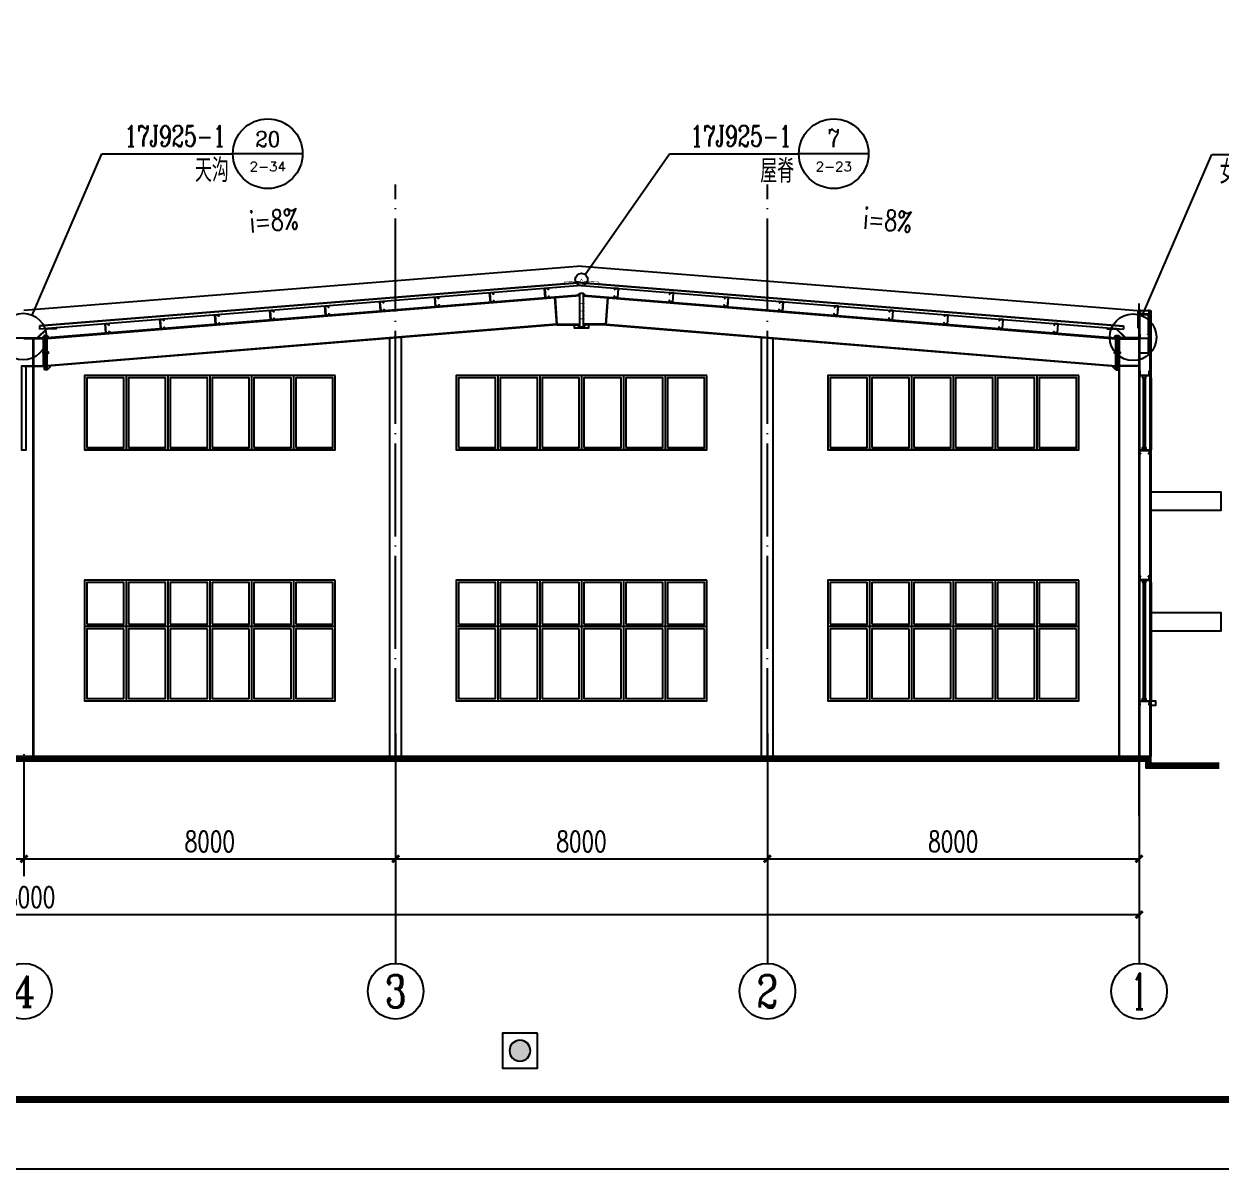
# Model space of a CAD drawing. Header units: millimetres. Extents: x 4455189 to 4808172, y 18512388 to 19204582.
# Drawn here: x 4739008 to 4764772, y 18556210 to 18580855 of the extents above; entities that cross this region are included whole.
import ezdxf
from ezdxf.enums import TextEntityAlignment as Align

# ---------------------------------------------------------------- set-up
doc = ezdxf.new("R2010")
doc.units = ezdxf.units.MM
doc.header["$LTSCALE"] = 1000
doc.header["$MEASUREMENT"] = 0
doc.linetypes.add('DOTE', pattern=[2.42, 2, -0.2, 0.02, -0.2])
doc.layers.get('Defpoints').update_dxf_attribs({"color": 1})
for name, color, linetype in [('0 - 立面线', 7, 'Continuous'), ('AXIS_TEXT', 7, 'Continuous'), ('AXIS_外部', 171, 'Continuous'), ('COLUMN', 2, 'Continuous'), ('DIM_IDEN', 171, 'Continuous'), ('DOTE', 250, 'DOTE'), ('PUB_DIM', 161, 'Continuous'), ('PUB_TEXT', 7, 'Continuous'), ('PUB_WALL', 9, 'Continuous'), ('TK', 4, 'Continuous'), ('WALL', 9, 'Continuous'), ('WINDOW', 140, 'Continuous'), ('YS', 130, 'Continuous'), ('梁柱', 3, 'Continuous'), ('窗', 132, 'Continuous'), ('立面线条', 7, 'Continuous'), ('门', 6, 'Continuous')]:
    doc.layers.add(name, color=color, linetype=linetype)
doc.styles.add('_TCH_AXIS', font='COMPLEX', dxfattribs={"bigfont": 'GBCBIG'})
doc.styles.add('_TCH_DIM', font='SIMPLEX', dxfattribs={"bigfont": 'GBCBIG'})
doc.styles.add('_TCH_DIM_T3', font='SIMPLEX', dxfattribs={"width": 0.705882, "bigfont": 'GBCBIG'})
doc.styles.add('_TCH_LABEL', font='COMPLEX', dxfattribs={"bigfont": 'GBCBIG'})
doc.styles.add('COMPLEX', font='COMPLEX')
doc.dimstyles.new('_TCH_ARCH&&150', dxfattribs={"dimtxt": 446.25, "dimasz": 150, "dimexe": 375, "dimexo": 450, "dimgap": 150, "dimtad": 1, "dimdec": 0, "dimzin": 0, "dimdsep": 46, "dimtxsty": '_TCH_DIM_T3', "dimblk": 'ARCHTICK', "dimcen": 0.09, "dimclrt": 7, "dimazin": 2, "dimtfac": 1, "dimtdec": 0, "dimtix": 1, "dimtmove": 2, "dimatfit": 3, "dimfxl": 0, "dimtolj": 1, "dimtzin": 0, "dimarcsym": 0})

# ---------------------------------------------------------------- blocks, each defined once
blk = doc.blocks.new('A$C6E6B7AEC')
at = {"layer": 'YS'}
for p, q in [((0, 0), (0, 75)), ((0, 75), (20, 75)), ((2, 2), (2, 72)), ((2, 72), (20, 72)), ((198, 2), (2, 2)), ((20, 72), (20, 75)), ((180, 75), (200, 75)), ((180, 72), (180, 75)), ((180, 72), (198, 72)), ((198, 72), (198, 2)), ((200, 75), (200, 0)), ((200, 0), (0, 0))]:
    blk.add_line(p, q, dxfattribs=at)
blk = doc.blocks.new('A$C25862AEB')
at = {"layer": 'YS'}
for p, q in [((200, 75), (0, 75)), ((0, 75), (0, 0)), ((0, 0), (20, 0)), ((198, 72), (2, 72)), ((2, 72), (2, 2)), ((2, 2), (20, 2)), ((205, 81), (5, 81)), ((5, 81), (5, 75)), ((205, 75), (5, 75)), ((20, 2), (20, 0)), ((180, 2), (198, 2)), ((180, 2), (180, 0)), ((180, 0), (200, 0)), ((198, 2), (198, 72)), ((200, 0), (200, 75))]:
    blk.add_line(p, q, dxfattribs=at)
blk = doc.blocks.new('A$C6EE6551E')
at = {"layer": 'COLUMN'}
blk.add_hatch(color=256, dxfattribs=at).paths.add_polyline_path([(5, 195), (75, 200), (77, 175), (82, 175), (80, 205), (0, 200), (13, 0), (93, 5), (91, 35), (86, 35), (88, 10), (18, 5)])
blk.add_lwpolyline([(93, 5), (13, 0), (0, 200), (80, 205), (82, 175), (77, 175), (75, 200), (5, 195), (18, 5), (88, 10), (86, 35), (91, 35)], close=True, dxfattribs=at)
blk = doc.blocks.new('A$C474D48D3')
h = blk.add_hatch(color=1)
edge = h.paths.add_edge_path()
edge.add_arc((-125, -125), 75, 0, 360)
blk.add_lwpolyline([(-250, 0), (0, 0), (0, -250), (-250, -250)], close=True)
blk.add_circle((-125, -125), 75)
blk = doc.blocks.new('GeYuanFrame_60655677', base_point=(18.76, 4.34))
at = {"layer": 'TK'}
blk.add_lwpolyline([(18.76, 424.34), (612.76, 424.34), (612.76, 4.34), (18.76, 4.34), (18.76, 424.34)], dxfattribs=at)
at = {"layer": 'TK', "const_width": 1}
blk.add_lwpolyline([(602.76, 414.34), (43.76, 414.34), (43.76, 14.34), (602.76, 14.34)], close=True, dxfattribs=at)
blk = doc.blocks.new('_ArchTick')
at = {"color": 0, "linetype": 'ByBlock', "const_width": 0.4}
blk.add_lwpolyline([(-0.5, -0.5), (0.5, 0.5)], dxfattribs=at)
blk = doc.blocks.new('*D101')
at = {"layer": 'AXIS_外部', "color": 0, "lineweight": -2}
for p, q in [((4755008, 18565137), (4755008, 18562512)), ((4763008, 18565137), (4763008, 18562512)), ((4755008, 18562887), (4763008, 18562887))]:
    blk.add_line(p, q, dxfattribs=at)
at = {"layer": 'Defpoints', "color": 0}
for p in [(4755008, 18565587), (4763008, 18565587), (4763008, 18562887)]:
    blk.add_point(p, dxfattribs=at)
at = {"layer": 'AXIS_外部', "color": 0, "lineweight": -2, "xscale": 150, "yscale": 150, "zscale": 150, "rotation": 180}
blk.add_blockref('_ArchTick', (4755008, 18562887), dxfattribs=at)
at = {"layer": 'AXIS_外部', "color": 0, "lineweight": -2, "xscale": 150, "yscale": 150, "zscale": 150}
blk.add_blockref('_ArchTick', (4763008, 18562887), dxfattribs=at)
at = {"layer": 'AXIS_外部', "color": 7, "insert": (4759008, 18563260), "char_height": 446.2, "attachment_point": 5, "style": '_TCH_DIM_T3'}
blk.add_mtext('\\A1;8000', dxfattribs=at)
blk = doc.blocks.new('*D102')
at = {"layer": 'AXIS_外部', "color": 0, "lineweight": -2}
for p, q in [((4747008, 18565137), (4747008, 18562512)), ((4755008, 18565137), (4755008, 18562512)), ((4747008, 18562887), (4755008, 18562887))]:
    blk.add_line(p, q, dxfattribs=at)
at = {"layer": 'Defpoints', "color": 0}
for p in [(4747008, 18565587), (4755008, 18565587), (4755008, 18562887)]:
    blk.add_point(p, dxfattribs=at)
at = {"layer": 'AXIS_外部', "color": 0, "lineweight": -2, "xscale": 150, "yscale": 150, "zscale": 150, "rotation": 180}
blk.add_blockref('_ArchTick', (4747008, 18562887), dxfattribs=at)
at = {"layer": 'AXIS_外部', "color": 0, "lineweight": -2, "xscale": 150, "yscale": 150, "zscale": 150}
blk.add_blockref('_ArchTick', (4755008, 18562887), dxfattribs=at)
at = {"layer": 'AXIS_外部', "color": 7, "insert": (4751008, 18563260), "char_height": 446.2, "attachment_point": 5, "style": '_TCH_DIM_T3'}
blk.add_mtext('\\A1;8000', dxfattribs=at)
blk = doc.blocks.new('*D103')
at = {"layer": 'AXIS_外部', "color": 0, "lineweight": -2}
for p, q in [((4739008, 18565137), (4739008, 18562512)), ((4747008, 18565137), (4747008, 18562512)), ((4739008, 18562887), (4747008, 18562887))]:
    blk.add_line(p, q, dxfattribs=at)
at = {"layer": 'Defpoints', "color": 0}
for p in [(4739008, 18565587), (4747008, 18565587), (4747008, 18562887)]:
    blk.add_point(p, dxfattribs=at)
at = {"layer": 'AXIS_外部', "color": 0, "lineweight": -2, "xscale": 150, "yscale": 150, "zscale": 150, "rotation": 180}
blk.add_blockref('_ArchTick', (4739008, 18562887), dxfattribs=at)
at = {"layer": 'AXIS_外部', "color": 0, "lineweight": -2, "xscale": 150, "yscale": 150, "zscale": 150}
blk.add_blockref('_ArchTick', (4747008, 18562887), dxfattribs=at)
at = {"layer": 'AXIS_外部', "color": 7, "insert": (4743008, 18563260), "char_height": 446.2, "attachment_point": 5, "style": '_TCH_DIM_T3'}
blk.add_mtext('\\A1;8000', dxfattribs=at)
blk = doc.blocks.new('*D104')
at = {"layer": 'AXIS_外部', "color": 0, "lineweight": -2}
for p, q in [((4731008, 18565137), (4731008, 18562512)), ((4739008, 18565137), (4739008, 18562512)), ((4731008, 18562887), (4739008, 18562887))]:
    blk.add_line(p, q, dxfattribs=at)
at = {"layer": 'Defpoints', "color": 0}
for p in [(4731008, 18565587), (4739008, 18565587), (4739008, 18562887)]:
    blk.add_point(p, dxfattribs=at)
at = {"layer": 'AXIS_外部', "color": 0, "lineweight": -2, "xscale": 150, "yscale": 150, "zscale": 150, "rotation": 180}
blk.add_blockref('_ArchTick', (4731008, 18562887), dxfattribs=at)
at = {"layer": 'AXIS_外部', "color": 0, "lineweight": -2, "xscale": 150, "yscale": 150, "zscale": 150}
blk.add_blockref('_ArchTick', (4739008, 18562887), dxfattribs=at)
at = {"layer": 'AXIS_外部', "color": 7, "insert": (4735008, 18563260), "char_height": 446.2, "attachment_point": 5, "style": '_TCH_DIM_T3'}
blk.add_mtext('\\A1;8000', dxfattribs=at)
blk = doc.blocks.new('*D107')
at = {"layer": 'AXIS_外部', "color": 0, "lineweight": -2}
for p, q in [((4715008, 18565137), (4715008, 18561312)), ((4763008, 18565137), (4763008, 18561312)), ((4715008, 18561687), (4763008, 18561687))]:
    blk.add_line(p, q, dxfattribs=at)
at = {"layer": 'Defpoints', "color": 0}
for p in [(4715008, 18565587), (4763008, 18565587), (4763008, 18561687)]:
    blk.add_point(p, dxfattribs=at)
at = {"layer": 'AXIS_外部', "color": 0, "lineweight": -2, "xscale": 150, "yscale": 150, "zscale": 150, "rotation": 180}
blk.add_blockref('_ArchTick', (4715008, 18561687), dxfattribs=at)
at = {"layer": 'AXIS_外部', "color": 0, "lineweight": -2, "xscale": 150, "yscale": 150, "zscale": 150}
blk.add_blockref('_ArchTick', (4763008, 18561687), dxfattribs=at)
at = {"layer": 'AXIS_外部', "color": 7, "insert": (4739008, 18562060), "char_height": 446.2, "attachment_point": 5, "style": '_TCH_DIM_T3'}
blk.add_mtext('\\A1;48000', dxfattribs=at)
blk = doc.blocks.new('_AXISO')
blk.add_circle((0, 0), 0.5)
at = {"layer": 'AXIS_TEXT', "style": 'COMPLEX', "width": 1.041667}
blk.add_attdef('A', text='', height=0.56, dxfattribs=at).set_placement((-0.25, -0.28), (0.25, -0.28), align=Align.FIT)

msp = doc.modelspace()

# ---------------------------------------------------------------- hatches: boundary and pattern name
at = {"layer": '立面线条'}
for points in [[(4762722.3, 18574101.2), (4762523.7, 18574296.8), (4762318.2, 18574307.1), (4762318.2, 18574297.1), (4762519.4, 18574287), (4762718.2, 18574091.2), (4763017.1, 18574091.2), (4763017.1, 18574391.2), (4763007.1, 18574391.2), (4763007.1, 18574101.2)], [(4739698.1, 18574307.1), (4739698.6, 18574297.1), (4739497.9, 18574287.1), (4739298.1, 18574091.2), (4738717.2, 18574091.2), (4738519.4, 18574287), (4738318.2, 18574297.1), (4738318.2, 18574307.1), (4738523.7, 18574296.8), (4738722.3, 18574101.2), (4739294, 18574101.2), (4739492.6, 18574296.8)]]:
    msp.add_hatch(color=256, dxfattribs=at).paths.add_polyline_path(points)

# ---------------------------------------------------------------- linework, layer by layer
for p, q in [((4751008.4, 18575644.6), (4739008, 18574684.6)), ((4751008.4, 18575644.6), (4762975.9, 18574687.2)), ((4763268.1, 18573234.5), (4763268.1, 18571686.8)), ((4763268.1, 18568835), (4763268.1, 18566287.2))]:
    msp.add_line(p, q)
for points, const_width in [([(4739433.1, 18574122.2), (4739523.1, 18574122.2)], 5), ([(4762583.1, 18574122.2), (4762493.1, 18574122.2)], 5), ([(4739433.1, 18574021.4), (4739523.1, 18574021.4)], 5), ([(4739433.1, 18573879.6), (4739523.1, 18573879.6)], 5), ([(4762583.1, 18574021.4), (4762493.1, 18574021.4)], 5), ([(4762583.1, 18573879.6), (4762493.1, 18573879.6)], 5), ([(4739433.1, 18573678.8), (4739523.1, 18573678.8)], 5), ([(4762583.1, 18573678.8), (4762493.1, 18573678.8)], 5), ([(4739433.1, 18573537), (4739523.1, 18573537)], 5), ([(4739433.1, 18573436.2), (4739523.1, 18573436.2)], 5), ([(4762583.1, 18573537), (4762493.1, 18573537)], 5), ([(4762583.1, 18573436.2), (4762493.1, 18573436.2)], 5), ([(4764731, 18564887.2), (4763208.1, 18564887.2), (4763208.1, 18565037.2), (4714808.1, 18565037.2), (4714808.1, 18564937.2), (4708027.1, 18564937.2)], 100)]:
    msp.add_lwpolyline(points, dxfattribs=dict(const_width=const_width))
for points in [[(4739448.1, 18573789.2), (4739418.1, 18573789.2), (4739418.1, 18573769.2), (4739448.1, 18573769.2)], [(4739508.1, 18573769.2), (4739538.1, 18573769.2), (4739538.1, 18573789.2), (4739508.1, 18573789.2)], [(4762508.1, 18573769.2), (4762478.1, 18573769.2), (4762478.1, 18573789.2), (4762508.1, 18573789.2)], [(4762568.1, 18573789.2), (4762598.1, 18573789.2), (4762598.1, 18573769.2), (4762568.1, 18573769.2)], [(4763260.6, 18566287.2), (4763360.6, 18566287.2), (4763360.6, 18566187.2), (4763260.6, 18566187.2)], [(4764731, 18564937.2), (4763258.1, 18564937.2), (4763258.1, 18565087.2), (4714758.1, 18565087.2), (4714758.1, 18564987.2), (4708027.1, 18564987.2)], [(4764731, 18564837.2), (4763158.1, 18564837.2), (4763158.1, 18564987.2), (4714858.1, 18564987.2), (4714858.1, 18564887.2), (4708027.1, 18564887.2)]]:
    msp.add_lwpolyline(points)
for points in [[(4763268.1, 18570387.2), (4763268.1, 18570787.2), (4764768.1, 18570787.2), (4764768.1, 18570387.2)], [(4763268.1, 18567787.2), (4763268.1, 18568187.2), (4764768.1, 18568187.2), (4764768.1, 18567787.2)]]:
    msp.add_lwpolyline(points, close=True)
at = {"layer": '0 - 立面线', "color": 250}
for p, q in [((4741208.1, 18573287.2), (4741208.1, 18571687.2)), ((4742108.1, 18573287.2), (4742108.1, 18571687.2)), ((4743008.1, 18573287.2), (4743008.1, 18571687.2)), ((4743908.1, 18573287.2), (4743908.1, 18571687.2)), ((4744808.1, 18573287.2), (4744808.1, 18571687.2)), ((4749208.1, 18573287.2), (4749208.1, 18571687.2)), ((4750108.1, 18573287.2), (4750108.1, 18571687.2)), ((4751008.1, 18573287.2), (4751008.1, 18571687.2)), ((4751908.1, 18573287.2), (4751908.1, 18571687.2)), ((4752808.1, 18573287.2), (4752808.1, 18571687.2)), ((4757208.1, 18573287.2), (4757208.1, 18571687.2)), ((4758108.1, 18573287.2), (4758108.1, 18571687.2)), ((4759008.1, 18573287.2), (4759008.1, 18571687.2)), ((4759908.1, 18573287.2), (4759908.1, 18571687.2)), ((4760808.1, 18573287.2), (4760808.1, 18571687.2)), ((4745708.1, 18571687.2), (4740308.1, 18571687.2)), ((4753708.1, 18571687.2), (4748308.1, 18571687.2)), ((4761708.1, 18571687.2), (4756308.1, 18571687.2)), ((4741208.1, 18568887.2), (4741208.1, 18566287.2)), ((4742108.1, 18568887.2), (4742108.1, 18566287.2)), ((4743008.1, 18568887.2), (4743008.1, 18566287.2)), ((4743908.1, 18568887.2), (4743908.1, 18566287.2)), ((4744808.1, 18568887.2), (4744808.1, 18566287.2)), ((4749208.1, 18568887.2), (4749208.1, 18566287.2)), ((4750108.1, 18568887.2), (4750108.1, 18566287.2)), ((4751008.1, 18568887.2), (4751008.1, 18566287.2)), ((4751908.1, 18568887.2), (4751908.1, 18566287.2)), ((4752808.1, 18568887.2), (4752808.1, 18566287.2)), ((4757208.1, 18568887.2), (4757208.1, 18566287.2)), ((4758108.1, 18568887.2), (4758108.1, 18566287.2)), ((4759008.1, 18568887.2), (4759008.1, 18566287.2)), ((4759908.1, 18568887.2), (4759908.1, 18566287.2)), ((4760808.1, 18568887.2), (4760808.1, 18566287.2)), ((4745708.1, 18567887.2), (4740308.1, 18567887.2)), ((4753708.1, 18567887.2), (4748308.1, 18567887.2)), ((4761708.1, 18567887.2), (4756308.1, 18567887.2))]:
    msp.add_line(p, q, dxfattribs=at)
for points in [[(4745708.1, 18573287.2), (4740308.1, 18573287.2), (4740308.1, 18571687.2), (4745708.1, 18571687.2)], [(4753708.1, 18573287.2), (4748308.1, 18573287.2), (4748308.1, 18571687.2), (4753708.1, 18571687.2)], [(4761708.1, 18573287.2), (4756308.1, 18573287.2), (4756308.1, 18571687.2), (4761708.1, 18571687.2)], [(4745708.1, 18568887.2), (4740308.1, 18568887.2), (4740308.1, 18566287.2), (4745708.1, 18566287.2)], [(4753708.1, 18568887.2), (4748308.1, 18568887.2), (4748308.1, 18566287.2), (4753708.1, 18566287.2)], [(4761708.1, 18568887.2), (4756308.1, 18568887.2), (4756308.1, 18566287.2), (4761708.1, 18566287.2)]]:
    msp.add_lwpolyline(points, close=True, dxfattribs=at)
at = {"layer": 'AXIS_外部'}
for p, q in [((4747008.1, 18565587.2), (4747008.1, 18560637.2)), ((4755008.1, 18565587.2), (4755008.1, 18560637.2)), ((4763008.1, 18565587.2), (4763008.1, 18560637.2))]:
    msp.add_line(p, q, dxfattribs=at)
msp.add_lwpolyline([(4739058.1, 18573487.2), (4738958.1, 18573487.2), (4738958.1, 18571687.2), (4739058.1, 18571687.2)], close=True, dxfattribs=at)
at = {"layer": 'COLUMN'}
for points in [[(4762722.3, 18574101.2), (4762523.7, 18574296.8), (4762318.2, 18574307.1), (4762318.2, 18574297.1), (4762519.4, 18574287), (4762718.2, 18574091.2), (4763017.1, 18574091.2), (4763017.1, 18574391.2), (4763017.1, 18574391.2), (4763007.1, 18574391.2), (4763007.1, 18574101.2)], [(4739698.1, 18574307.1), (4739698.6, 18574297.1), (4739497.9, 18574287.1), (4739298.1, 18574091.2), (4738717.2, 18574091.2), (4738519.4, 18574287), (4738318.2, 18574297.1), (4738318.2, 18574307.1), (4738523.7, 18574296.8), (4738722.3, 18574101.2), (4739294, 18574101.2), (4739492.6, 18574296.8), (4739698.1, 18574307.1)]]:
    msp.add_lwpolyline(points, close=True, dxfattribs=at)
msp.add_lwpolyline([(4763017.1, 18574101.2), (4762721.3, 18574101.2), (4762522.7, 18574296.8), (4762318.2, 18574307.1), (4762318.2, 18574297.1), (4762518.4, 18574287), (4762717.2, 18574091.2), (4763017.1, 18574091.2)], dxfattribs=at)
at = {"layer": 'DIM_IDEN'}
for p, q in [((4739187.8, 18574586.6), (4740684.3, 18578062.5)), ((4740684.3, 18578062.5), (4743505.7, 18578062.5)), ((4745005.7, 18578062.5), (4743505.7, 18578062.5)), ((4751085.4, 18575464.5), (4752901.6, 18578062.5)), ((4752901.6, 18578062.5), (4755686.7, 18578062.5)), ((4757186.7, 18578062.5), (4755686.7, 18578062.5)), ((4763075.6, 18574572.6), (4764572.1, 18578048.5)), ((4764572.1, 18578048.5), (4767393.5, 18578048.5))]:
    msp.add_line(p, q, dxfattribs=at)
for centre, radius in [((4744255.7, 18578062.5), 750), ((4756436.7, 18578062.5), 750), ((4751008.4, 18575354.3), 134.4), ((4738989.2, 18574125.2), 502.3), ((4762877, 18574111.2), 502.3)]:
    msp.add_circle(centre, radius, dxfattribs=at)
at = {"layer": 'DOTE'}
for p, q in [((4747008.1, 18564987.2), (4747008.1, 18577397)), ((4755008.1, 18564987.2), (4755008.1, 18577397)), ((4763008.1, 18563815.2), (4763008.1, 18574837.2)), ((4763008.1, 18564987.2), (4763008.1, 18574687.2)), ((4763018.1, 18574587.2), (4763018.1, 18565087.2))]:
    msp.add_line(p, q, dxfattribs=at)
at = {"layer": 'PUB_DIM'}
for points in [[(4745678.7, 18576347.8, 0, 0, 0), (4743635, 18576186.8, 120, 0, 0), (4743186.4, 18576151.5, 0, 0, 0)], [(4756336.7, 18576347.8, 0, 0, 0), (4758380.4, 18576186.8, 120, 0, 0), (4758829, 18576151.5, 0, 0, 0)]]:
    msp.add_lwpolyline(points, format="xyseb", dxfattribs=at)
at = {"layer": 'PUB_WALL', "color": 2}
for p, q in [((4747133.1, 18565087.2), (4747133.1, 18574109.3)), ((4754883.1, 18565087.2), (4754883.1, 18574109.3)), ((4746883.1, 18565087.2), (4746883.1, 18574088.9)), ((4755133.1, 18565087.2), (4755133.1, 18574088.9))]:
    msp.add_line(p, q, dxfattribs=at)
at = {"layer": 'WALL'}
msp.add_line((4763008.1, 18574687.2), (4763258.1, 18574687.2), dxfattribs=at)
at = {"layer": 'WALL', "color": 3}
for p, q in [((4763008.1, 18574687.2), (4763008.1, 18565087.2)), ((4763018.1, 18574687.2), (4763018.1, 18565087.2))]:
    msp.add_line(p, q, dxfattribs=at)
at = {"layer": 'WALL', "color": 7}
for p, q in [((4763238.1, 18574687.2), (4763238.1, 18565087.2)), ((4763258.1, 18574687.2), (4763258.1, 18565087.2))]:
    msp.add_line(p, q, dxfattribs=at)
at = {"layer": 'WINDOW', "color": 250}
for points in [[(4740358.1, 18571737.2), (4741158.1, 18571737.2), (4741158.1, 18573237.2), (4740358.1, 18573237.2)], [(4741258.1, 18571737.2), (4742058.1, 18571737.2), (4742058.1, 18573237.2), (4741258.1, 18573237.2)], [(4742158.1, 18571737.2), (4742958.1, 18571737.2), (4742958.1, 18573237.2), (4742158.1, 18573237.2)], [(4743058.1, 18571737.2), (4743858.1, 18571737.2), (4743858.1, 18573237.2), (4743058.1, 18573237.2)], [(4743958.1, 18571737.2), (4744758.1, 18571737.2), (4744758.1, 18573237.2), (4743958.1, 18573237.2)], [(4744858.1, 18571737.2), (4745658.1, 18571737.2), (4745658.1, 18573237.2), (4744858.1, 18573237.2)], [(4748358.1, 18571737.2), (4749158.1, 18571737.2), (4749158.1, 18573237.2), (4748358.1, 18573237.2)], [(4749258.1, 18571737.2), (4750058.1, 18571737.2), (4750058.1, 18573237.2), (4749258.1, 18573237.2)], [(4750158.1, 18571737.2), (4750958.1, 18571737.2), (4750958.1, 18573237.2), (4750158.1, 18573237.2)], [(4751058.1, 18571737.2), (4751858.1, 18571737.2), (4751858.1, 18573237.2), (4751058.1, 18573237.2)], [(4751958.1, 18571737.2), (4752758.1, 18571737.2), (4752758.1, 18573237.2), (4751958.1, 18573237.2)], [(4752858.1, 18571737.2), (4753658.1, 18571737.2), (4753658.1, 18573237.2), (4752858.1, 18573237.2)], [(4756358.1, 18571737.2), (4757158.1, 18571737.2), (4757158.1, 18573237.2), (4756358.1, 18573237.2)], [(4757258.1, 18571737.2), (4758058.1, 18571737.2), (4758058.1, 18573237.2), (4757258.1, 18573237.2)], [(4758158.1, 18571737.2), (4758958.1, 18571737.2), (4758958.1, 18573237.2), (4758158.1, 18573237.2)], [(4759058.1, 18571737.2), (4759858.1, 18571737.2), (4759858.1, 18573237.2), (4759058.1, 18573237.2)], [(4759958.1, 18571737.2), (4760758.1, 18571737.2), (4760758.1, 18573237.2), (4759958.1, 18573237.2)], [(4760858.1, 18571737.2), (4761658.1, 18571737.2), (4761658.1, 18573237.2), (4760858.1, 18573237.2)], [(4740358.1, 18567937.2), (4741158.1, 18567937.2), (4741158.1, 18568837.2), (4740358.1, 18568837.2)], [(4741258.1, 18567937.2), (4742058.1, 18567937.2), (4742058.1, 18568837.2), (4741258.1, 18568837.2)], [(4742158.1, 18567937.2), (4742958.1, 18567937.2), (4742958.1, 18568837.2), (4742158.1, 18568837.2)], [(4743058.1, 18567937.2), (4743858.1, 18567937.2), (4743858.1, 18568837.2), (4743058.1, 18568837.2)], [(4743958.1, 18567937.2), (4744758.1, 18567937.2), (4744758.1, 18568837.2), (4743958.1, 18568837.2)], [(4744858.1, 18567937.2), (4745658.1, 18567937.2), (4745658.1, 18568837.2), (4744858.1, 18568837.2)], [(4748358.1, 18567937.2), (4749158.1, 18567937.2), (4749158.1, 18568837.2), (4748358.1, 18568837.2)], [(4749258.1, 18567937.2), (4750058.1, 18567937.2), (4750058.1, 18568837.2), (4749258.1, 18568837.2)], [(4750158.1, 18567937.2), (4750958.1, 18567937.2), (4750958.1, 18568837.2), (4750158.1, 18568837.2)], [(4751058.1, 18567937.2), (4751858.1, 18567937.2), (4751858.1, 18568837.2), (4751058.1, 18568837.2)], [(4751958.1, 18567937.2), (4752758.1, 18567937.2), (4752758.1, 18568837.2), (4751958.1, 18568837.2)], [(4752858.1, 18567937.2), (4753658.1, 18567937.2), (4753658.1, 18568837.2), (4752858.1, 18568837.2)], [(4756358.1, 18567937.2), (4757158.1, 18567937.2), (4757158.1, 18568837.2), (4756358.1, 18568837.2)], [(4757258.1, 18567937.2), (4758058.1, 18567937.2), (4758058.1, 18568837.2), (4757258.1, 18568837.2)], [(4758158.1, 18567937.2), (4758958.1, 18567937.2), (4758958.1, 18568837.2), (4758158.1, 18568837.2)], [(4759058.1, 18567937.2), (4759858.1, 18567937.2), (4759858.1, 18568837.2), (4759058.1, 18568837.2)], [(4759958.1, 18567937.2), (4760758.1, 18567937.2), (4760758.1, 18568837.2), (4759958.1, 18568837.2)], [(4760858.1, 18567937.2), (4761658.1, 18567937.2), (4761658.1, 18568837.2), (4760858.1, 18568837.2)], [(4741158.1, 18567837.2), (4740358.1, 18567837.2), (4740358.1, 18566337.2), (4741158.1, 18566337.2)], [(4742058.1, 18567837.2), (4741258.1, 18567837.2), (4741258.1, 18566337.2), (4742058.1, 18566337.2)], [(4742958.1, 18567837.2), (4742158.1, 18567837.2), (4742158.1, 18566337.2), (4742958.1, 18566337.2)], [(4743858.1, 18567837.2), (4743058.1, 18567837.2), (4743058.1, 18566337.2), (4743858.1, 18566337.2)], [(4744758.1, 18567837.2), (4743958.1, 18567837.2), (4743958.1, 18566337.2), (4744758.1, 18566337.2)], [(4745658.1, 18567837.2), (4744858.1, 18567837.2), (4744858.1, 18566337.2), (4745658.1, 18566337.2)], [(4749158.1, 18567837.2), (4748358.1, 18567837.2), (4748358.1, 18566337.2), (4749158.1, 18566337.2)], [(4750058.1, 18567837.2), (4749258.1, 18567837.2), (4749258.1, 18566337.2), (4750058.1, 18566337.2)], [(4750958.1, 18567837.2), (4750158.1, 18567837.2), (4750158.1, 18566337.2), (4750958.1, 18566337.2)], [(4751858.1, 18567837.2), (4751058.1, 18567837.2), (4751058.1, 18566337.2), (4751858.1, 18566337.2)], [(4752758.1, 18567837.2), (4751958.1, 18567837.2), (4751958.1, 18566337.2), (4752758.1, 18566337.2)], [(4753658.1, 18567837.2), (4752858.1, 18567837.2), (4752858.1, 18566337.2), (4753658.1, 18566337.2)], [(4757158.1, 18567837.2), (4756358.1, 18567837.2), (4756358.1, 18566337.2), (4757158.1, 18566337.2)], [(4758058.1, 18567837.2), (4757258.1, 18567837.2), (4757258.1, 18566337.2), (4758058.1, 18566337.2)], [(4758958.1, 18567837.2), (4758158.1, 18567837.2), (4758158.1, 18566337.2), (4758958.1, 18566337.2)], [(4759858.1, 18567837.2), (4759058.1, 18567837.2), (4759058.1, 18566337.2), (4759858.1, 18566337.2)], [(4760758.1, 18567837.2), (4759958.1, 18567837.2), (4759958.1, 18566337.2), (4760758.1, 18566337.2)], [(4761658.1, 18567837.2), (4760858.1, 18567837.2), (4760858.1, 18566337.2), (4761658.1, 18566337.2)]]:
    msp.add_lwpolyline(points, close=True, dxfattribs=at)
at = {"layer": 'YS', "const_width": 8}
for points in [[(4763000.4, 18574606.5), (4762975.9, 18574626.7), (4762975.9, 18574687.2), (4763284.2, 18574687.2), (4763284.2, 18574626.7), (4763259.7, 18574606.5)], [(4763229.3, 18573386.1), (4763229.3, 18573280.1), (4763268.1, 18573280.1), (4763268.1, 18573234.5), (4763236.7, 18573250.6)], [(4763027.5, 18571747.4), (4763027.5, 18571686.8), (4763268.1, 18571686.8), (4763268.1, 18571604.5), (4763243.7, 18571578.1)], [(4763229.3, 18568986.6), (4763229.3, 18568880.6), (4763268.1, 18568880.6), (4763268.1, 18568835), (4763236.7, 18568851)], [(4763027.5, 18566347.8), (4763027.5, 18566287.2), (4763268.1, 18566287.2), (4763268.1, 18566205), (4763243.7, 18566178.5)]]:
    msp.add_lwpolyline(points, dxfattribs=at)
at = {"layer": '梁柱'}
for p, q in [((4751008.7, 18575292.9), (4739343.2, 18574359.7)), ((4751008.7, 18575282.9), (4739343.2, 18574349.7)), ((4751008.7, 18575222.8), (4739343.2, 18574289.6)), ((4751008.1, 18575292.9), (4762673.6, 18574359.7)), ((4751008.1, 18575282.9), (4762673.6, 18574349.7)), ((4751008.1, 18575222.8), (4762673.6, 18574289.6)), ((4750968.7, 18575021.3), (4739508.7, 18574097.5)), ((4750968.7, 18575001.2), (4739508.7, 18574077.5)), ((4750475.8, 18574382.4), (4750434.5, 18574969.3)), ((4750485.1, 18574392.4), (4750444.5, 18574969.9)), ((4750929.1, 18575017.8), (4750968.1, 18575056.9)), ((4751048.1, 18575056.9), (4750968.1, 18575056.9)), ((4750968.1, 18574341.1), (4750968.1, 18575056.9)), ((4751087.3, 18575017.7), (4751048.1, 18575056.9)), ((4751048.1, 18574341.1), (4751048.1, 18575056.9)), ((4751048.1, 18575021.3), (4762508.1, 18574097.5)), ((4751048.1, 18575001.2), (4762508.1, 18574077.5)), ((4751530.2, 18574392.4), (4751570.8, 18574970.3)), ((4751539.6, 18574382.4), (4751580.8, 18574969.9)), ((4739342.7, 18574359.7), (4739342.7, 18574289.6)), ((4750477.1, 18574392.4), (4739508.7, 18573496.6)), ((4750477.1, 18574382.4), (4739508.7, 18573486.6)), ((4750474.7, 18574382.4), (4750967.7, 18574382.4)), ((4750485.1, 18574392.4), (4750967.7, 18574392.4)), ((4751530.4, 18574392.4), (4751047.7, 18574392.4)), ((4751539.7, 18574382.4), (4751047.7, 18574382.4)), ((4751539.7, 18574392.4), (4762508.1, 18573496.6)), ((4751539.7, 18574382.4), (4762508.1, 18573486.6)), ((4762673.6, 18574359.7), (4762673.6, 18574289.6)), ((4763238.1, 18574606.2), (4763018.1, 18574606.2)), ((4763026.1, 18574168.2), (4763026.1, 18574606.2)), ((4763210.1, 18574596.2), (4763026.1, 18574596.2)), ((4763210.1, 18574168.2), (4763210.1, 18574606.2)), ((4763218.1, 18573767.2), (4763218.1, 18574606.2)), ((4739342.7, 18574345.4), (4739342.7, 18574299.6)), ((4739448.1, 18574147.2), (4739398.1, 18574097.2)), ((4739448.1, 18573411.2), (4739448.1, 18574147.2)), ((4739508.1, 18574147.2), (4739448.1, 18574147.2)), ((4739478.1, 18573411.2), (4739478.1, 18574147.2)), ((4739508.1, 18573411.2), (4739508.1, 18574147.2)), ((4739508.1, 18574147.2), (4739554.3, 18574101.1)), ((4762508.1, 18574147.2), (4762462, 18574101.1)), ((4762508.1, 18573411.2), (4762508.1, 18574147.2)), ((4762508.1, 18574147.2), (4762568.1, 18574147.2)), ((4762538.1, 18573411.2), (4762538.1, 18574147.2)), ((4762568.1, 18573411.2), (4762568.1, 18574147.2)), ((4762568.1, 18574147.2), (4762618.1, 18574097.2)), ((4762673.6, 18574345.4), (4762673.6, 18574299.6)), ((4739448.1, 18574087.2), (4739008.1, 18574087.2)), ((4739448.1, 18574077.2), (4739008.1, 18574077.2)), ((4739208.1, 18565087.2), (4739208.1, 18574077.2)), ((4739218.1, 18565087.2), (4739218.1, 18574077.2)), ((4739305.2, 18574097.2), (4739448.1, 18574097.2)), ((4739428.1, 18573487.2), (4739428.1, 18574077.2)), ((4739438.1, 18573487.2), (4739438.1, 18574077.2)), ((4762711.1, 18574097.2), (4762568.1, 18574097.2)), ((4762568.1, 18574087.2), (4763008.1, 18574087.2)), ((4762568.1, 18574077.2), (4763008.1, 18574077.2)), ((4762578.1, 18565087.2), (4762578.1, 18574077.2)), ((4762588.1, 18565087.2), (4762588.1, 18574077.2)), ((4763218.1, 18574087.2), (4763018.1, 18574087.2)), ((4763026.1, 18573767.2), (4763026.1, 18574087.2)), ((4763210.1, 18573767.2), (4763210.1, 18574087.2)), ((4763218.1, 18573767.2), (4763018.1, 18573767.2)), ((4739008.1, 18573497.2), (4739428.1, 18573497.2)), ((4739008.1, 18573487.2), (4739438.1, 18573487.2)), ((4739508.1, 18573411.2), (4739448.1, 18573411.2)), ((4739508.1, 18573411.2), (4739588.1, 18573491.2)), ((4762508.1, 18573411.2), (4762428.1, 18573491.2)), ((4762508.1, 18573411.2), (4762568.1, 18573411.2)), ((4763008.1, 18573497.2), (4762588.1, 18573497.2)), ((4763008.1, 18573487.2), (4762588.1, 18573487.2))]:
    msp.add_line(p, q, dxfattribs=at)
at = {"layer": '梁柱', "const_width": 15}
for points in [[(4750943.1, 18574842.7), (4751073.1, 18574842.7)], [(4750943.1, 18574759.2), (4750968.1, 18574759.2)], [(4750943.1, 18574675.7), (4751073.1, 18574675.7)], [(4751073.1, 18574759.2), (4751048.1, 18574759.2)], [(4750943.1, 18574592.2), (4750968.1, 18574592.2)], [(4750943.1, 18574508.6), (4751073.1, 18574508.6)], [(4751073.1, 18574592.2), (4751048.1, 18574592.2)]]:
    msp.add_lwpolyline(points, dxfattribs=at)
at = {"layer": '梁柱'}
for points in [[(4751157.7, 18574382.4), (4751157.7, 18574309.4), (4750857.7, 18574309.4), (4750857.7, 18574382.4)], [(4751047.7, 18574382.4), (4751097.7, 18574382.4), (4751047.7, 18574332.4), (4750967.7, 18574332.4), (4750917.7, 18574382.4), (4750967.7, 18574382.4)]]:
    msp.add_lwpolyline(points, dxfattribs=at)
at = {"layer": '窗'}
for p, q in [((4763008.1, 18573287.2), (4763258.1, 18573287.2)), ((4763098.1, 18573236.5), (4763098.1, 18571737)), ((4763138.1, 18573236.5), (4763138.1, 18571737)), ((4763018.1, 18571686.8), (4763268.1, 18571686.8)), ((4763008.1, 18568887.6), (4763258.1, 18568887.6)), ((4763098.1, 18568837), (4763098.1, 18566337.4)), ((4763138.1, 18568837), (4763138.1, 18566337.4)), ((4763018.1, 18566287.2), (4763268.1, 18566287.2))]:
    msp.add_line(p, q, dxfattribs=at)
at = {"layer": '窗', "color": 6}
for points in [[(4763154.8, 18573286.8), (4763080.1, 18573286.8), (4763080.1, 18573236.5), (4763154.8, 18573236.5)], [(4763151.1, 18573283), (4763083.9, 18573283), (4763083.9, 18573240.3), (4763151.1, 18573240.3)], [(4763154.8, 18571686.8), (4763080.1, 18571686.8), (4763080.1, 18571737), (4763154.8, 18571737)], [(4763151.1, 18571690.5), (4763083.9, 18571690.5), (4763083.9, 18571733.2), (4763151.1, 18571733.2)], [(4763154.8, 18568887.2), (4763080.1, 18568887.2), (4763080.1, 18568837), (4763154.8, 18568837)], [(4763151.1, 18568883.4), (4763083.9, 18568883.4), (4763083.9, 18568840.7), (4763151.1, 18568840.7)], [(4763154.8, 18566287.2), (4763080.1, 18566287.2), (4763080.1, 18566337.4), (4763154.8, 18566337.4)], [(4763151.1, 18566290.9), (4763083.9, 18566290.9), (4763083.9, 18566333.7), (4763151.1, 18566333.7)]]:
    msp.add_lwpolyline(points, close=True, dxfattribs=at)
at = {"layer": '立面线条'}
for p, q in [((4762988.1, 18574307.2), (4762988.1, 18574687.2)), ((4763008.1, 18574687.2), (4762988.1, 18574687.2)), ((4763008.1, 18574307.2), (4762988.1, 18574307.2))]:
    msp.add_line(p, q, dxfattribs=at)
at = {"layer": '门', "const_width": 10}
msp.add_lwpolyline([(4751408.1, 18575252.9), (4751372.3, 18575302.3), (4751032, 18575319.3), (4751008.1, 18575369.3), (4750984.3, 18575319.3), (4750644, 18575302.3), (4750608.1, 18575252.9)], dxfattribs=at)

# ---------------------------------------------------------------- block references
at = {"xscale": -1}
for name, p in [('A$C6E6B7AEC', (4763226.1, 18574612.2)), ('A$C6E6B7AEC', (4763218.1, 18574093.2)), ('A$C25862AEB', (4763223.1, 18571605.8)), ('A$C25862AEB', (4763223.1, 18566206.2))]:
    msp.add_blockref(name, p, dxfattribs=at)
at = {"rotation": 180}
for p in [(4763223.1, 18573367.8), (4763223.1, 18568968.2)]:
    msp.add_blockref('A$C25862AEB', p, dxfattribs=at)
at = {"xscale": -3, "yscale": 3, "zscale": 3}
msp.add_blockref('A$C474D48D3', (4749308.1, 18559133.3), dxfattribs=at)
at = {"layer": 'AXIS_外部', "xscale": 150, "yscale": 150, "zscale": 150}
msp.add_blockref('GeYuanFrame_60655677', (4697874.2, 18556210.3), dxfattribs=at)
at = {"layer": 'AXIS_外部'}
ref = msp.add_blockref('_AXISO', (4739008.1, 18560037.2), dxfattribs=dict(at, xscale=1200, yscale=1200, zscale=1200))
ref.add_attrib('A', '4', dxfattribs={"layer": 'AXIS_TEXT', "height": 668.2, "style": '_TCH_AXIS'}).set_placement((4738753.6, 18559703.1), (4739262.7, 18559703.1), align=Align.FIT)
ref = msp.add_blockref('_AXISO', (4747008.1, 18560037.2), dxfattribs=dict(at, xscale=1200, yscale=1200, zscale=1200))
ref.add_attrib('A', '3', dxfattribs={"layer": 'AXIS_TEXT', "height": 698.9, "style": '_TCH_AXIS'}).set_placement((4746775.2, 18559687.7), (4747241.1, 18559687.7), align=Align.FIT)
ref = msp.add_blockref('_AXISO', (4755008.1, 18560037.2), dxfattribs=dict(at, xscale=1200, yscale=1200, zscale=1200))
ref.add_attrib('A', '2', dxfattribs={"layer": 'AXIS_TEXT', "height": 698.9, "style": '_TCH_AXIS'}).set_placement((4754775.2, 18559687.7), (4755241.1, 18559687.7), align=Align.FIT)
ref = msp.add_blockref('_AXISO', (4763008.1, 18560037.2), dxfattribs=dict(at, xscale=1200, yscale=1200, zscale=1200))
ref.add_attrib('A', '1', dxfattribs={"layer": 'AXIS_TEXT', "height": 772.1, "style": '_TCH_AXIS'}).set_placement((4762842.7, 18559651.2), (4763173.6, 18559651.2), align=Align.FIT)
at = {"layer": 'COLUMN', "extrusion": (7.24368e-11, -8.98622e-10, -1), "xscale": -1, "zscale": -1, "rotation": 359.2054968092666}
for p in [(-4750216.1, 18574961.5, 0), (-4746668.5, 18574675.5, 0), (-4747851, 18574770.9, 0), (-4749033.6, 18574866.2, 0), (-4744303.5, 18574484.9, 0), (-4745486, 18574580.2, 0), (-4740755.9, 18574198.9, 0), (-4741938.4, 18574294.3, 0), (-4743120.9, 18574389.6, 0)]:
    msp.add_blockref('A$C6EE6551E', p, dxfattribs=at)
at = {"layer": 'COLUMN', "extrusion": (-7.24368e-11, -8.98622e-10, -1), "zscale": -1, "rotation": 0.79450319073337}
for p in [(-4751800.8, 18574961.5, 0), (-4752983.3, 18574866.2, 0), (-4754165.8, 18574770.9, 0), (-4755348.3, 18574675.5, 0), (-4756530.9, 18574580.2, 0), (-4757713.4, 18574484.9, 0), (-4758895.9, 18574389.6, 0), (-4760078.4, 18574294.3, 0), (-4761261, 18574198.9, 0)]:
    msp.add_blockref('A$C6EE6551E', p, dxfattribs=at)

# ---------------------------------------------------------------- texts
at = {"layer": 'PUB_TEXT', "style": '_TCH_LABEL', "width": 0.705882}
for p in [(4741173.2, 18578220), (4753354.2, 18578220)]:
    msp.add_text('17J925-1', height=446.25, dxfattribs=at).set_placement(p)
at = {"layer": 'PUB_TEXT', "style": '_TCH_LABEL'}
for s, height, p, p2 in [('20', 329.48, (4743989, 18578211.1), (4744522.4, 18578211.1)), ('7', 391.5, (4756306.2, 18578201.3), (4756567.2, 18578201.3)), ('2-34', 202.68, (4743864.8, 18577684.9), (4744646.6, 18577684.9)), ('2-23', 204.59, (4756047, 18577683.4), (4756826.4, 18577683.4))]:
    msp.add_text(s, height=height, dxfattribs=at).set_placement(p, p2, align=Align.FIT)
for s, p in [('天沟', (4742689.1, 18577452.6)), ('屋脊', (4754853.4, 18577435.9)), ('女儿墙、内天沟', (4764739.5, 18577410.7))]:
    msp.add_text(s, height=506.38, dxfattribs=at).set_placement(p)
at = {"layer": 'PUB_TEXT', "style": '_TCH_DIM', "width": 0.705882}
for rotation, p in [(4.50496, (4743881.8, 18576364.1)), (355.49504, (4757056.9, 18576448.9))]:
    msp.add_text('i=8%', height=446.25, rotation=rotation, dxfattribs=at).set_placement(p)

# ---------------------------------------------------------------- dimensions: what is measured, and where the dimension line sits
at = {"layer": 'AXIS_外部'}
for p1, p2, distance, picture, middle in [((4715008.1, 18565587.2), (4763008.1, 18565587.2), -3900, '*D107', (4739008.1, 18562060.3)), ((4731008.1, 18565587.2), (4739008.1, 18565587.2), -2700, '*D104', (4735008.1, 18563260.3)), ((4739008.1, 18565587.2), (4747008.1, 18565587.2), -2700, '*D103', (4743008.1, 18563260.3)), ((4747008.1, 18565587.2), (4755008.1, 18565587.2), -2700, '*D102', (4751008.1, 18563260.3)), ((4755008.1, 18565587.2), (4763008.1, 18565587.2), -2700, '*D101', (4759008.1, 18563260.3))]:
    dim = msp.add_aligned_dim(p1=p1, p2=p2, distance=distance, dimstyle='_TCH_ARCH&&150', dxfattribs=at)
    dim.commit()
    dim.dimension.update_dxf_attribs({"geometry": picture, "text_midpoint": middle})

doc.saveas('drawing.dxf')
